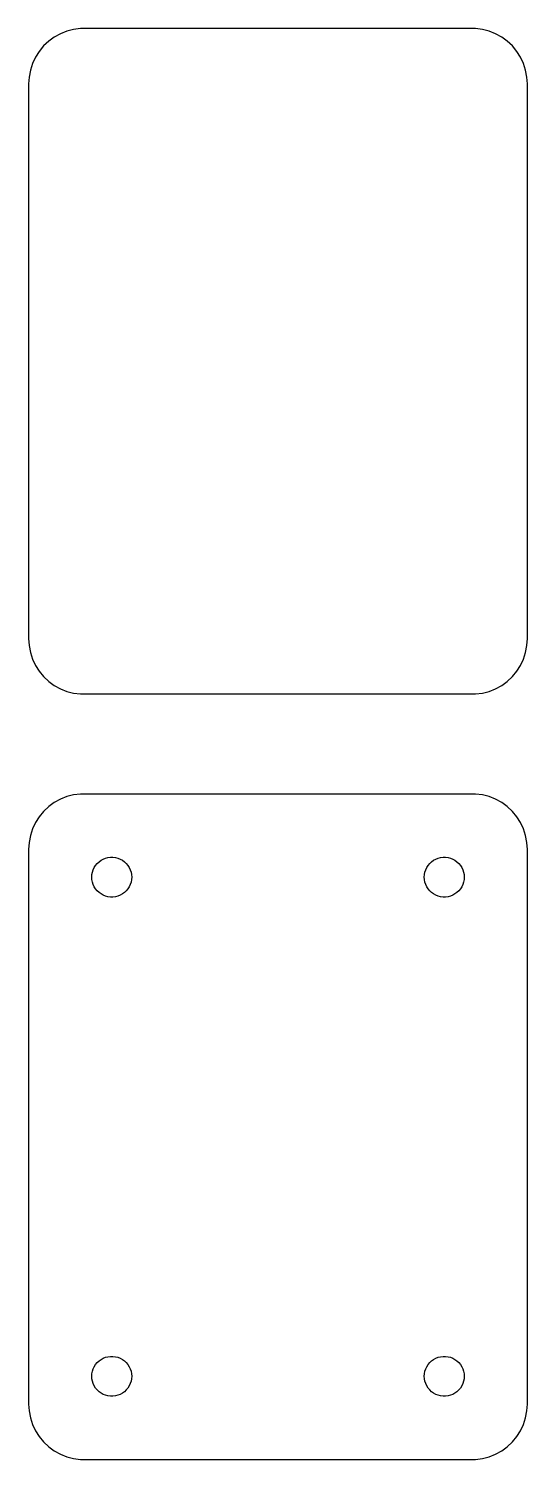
# Model space of a CAD drawing. Header units: metres. Extents: x -22 to 22, y 39 to 168.
import ezdxf

# ---------------------------------------------------------------- set-up
doc = ezdxf.new("R2010")
doc.units = ezdxf.units.M

msp = doc.modelspace()

# ---------------------------------------------------------------- linework, layer by layer
for p, q in [((-19.0451, 167.755), (-19.6289, 167.524)), ((-18.4369, 167.911), (-19.0451, 167.755)), ((-17.8139, 167.99), (-18.4369, 167.911)), ((17.8139, 167.99), (-17.8139, 167.99)), ((18.4369, 167.911), (17.8139, 167.99)), ((19.0451, 167.755), (18.4369, 167.911)), ((19.6289, 167.524), (19.0451, 167.755)), ((-21.1448, 166.423), (-21.5451, 165.939)), ((-20.6871, 166.853), (-21.1448, 166.423)), ((-20.1791, 167.222), (-20.6871, 166.853)), ((-19.6289, 167.524), (-20.1791, 167.222)), ((20.1791, 167.222), (19.6289, 167.524)), ((20.6871, 166.853), (20.1791, 167.222)), ((21.1448, 166.423), (20.6871, 166.853)), ((21.5451, 165.939), (21.1448, 166.423)), ((-21.8815, 165.409), (-22.1489, 164.841)), ((-21.5451, 165.939), (-21.8815, 165.409)), ((21.8815, 165.409), (21.5451, 165.939)), ((22.1489, 164.841), (21.8815, 165.409)), ((-22.3429, 164.243), (-22.4606, 163.627)), ((-22.1489, 164.841), (-22.3429, 164.243)), ((22.3429, 164.243), (22.1489, 164.841)), ((22.4606, 163.627), (22.3429, 164.243)), ((-22.4606, 163.627), (-22.5, 163)), ((-22.5, 163), (-22.5, 113)), ((22.5, 163), (22.4606, 163.627)), ((22.5, 113), (22.5, 163)), ((-22.5, 113), (-22.4606, 112.373)), ((-22.4606, 112.373), (-22.3429, 111.757)), ((22.3429, 111.757), (22.4606, 112.373)), ((22.4606, 112.373), (22.5, 113)), ((-22.3429, 111.757), (-22.1489, 111.159)), ((-22.1489, 111.159), (-21.8815, 110.591)), ((21.8815, 110.591), (22.1489, 111.159)), ((22.1489, 111.159), (22.3429, 111.757)), ((-21.8815, 110.591), (-21.5451, 110.061)), ((-21.5451, 110.061), (-21.1448, 109.577)), ((21.1448, 109.577), (21.5451, 110.061)), ((21.5451, 110.061), (21.8815, 110.591)), ((-21.1448, 109.577), (-20.6871, 109.147)), ((-20.6871, 109.147), (-20.1791, 108.778)), ((-20.1791, 108.778), (-19.6289, 108.476)), ((-19.6289, 108.476), (-19.0451, 108.245)), ((19.0451, 108.245), (19.6289, 108.476)), ((19.6289, 108.476), (20.1791, 108.778)), ((20.1791, 108.778), (20.6871, 109.147)), ((20.6871, 109.147), (21.1448, 109.577)), ((-19.0451, 108.245), (-18.4369, 108.089)), ((-18.4369, 108.089), (-17.8139, 108.01)), ((-17.8139, 108.01), (17.8139, 108.01)), ((17.8139, 108.01), (18.4369, 108.089)), ((18.4369, 108.089), (19.0451, 108.245)), ((-20.1791, 98.2216), (-20.6871, 97.8526)), ((-19.6289, 98.5241), (-20.1791, 98.2216)), ((-19.0451, 98.7553), (-19.6289, 98.5241)), ((-18.4369, 98.9114), (-19.0451, 98.7553)), ((-17.8139, 98.9901), (-18.4369, 98.9114)), ((17.8139, 98.9901), (-17.8139, 98.9901)), ((18.4369, 98.9114), (17.8139, 98.9901)), ((19.0451, 98.7553), (18.4369, 98.9114)), ((19.6289, 98.5241), (19.0451, 98.7553)), ((20.1791, 98.2216), (19.6289, 98.5241)), ((20.6871, 97.8526), (20.1791, 98.2216)), ((-21.5451, 96.9389), (-21.8815, 96.4088)), ((-21.1448, 97.4227), (-21.5451, 96.9389)), ((-20.6871, 97.8526), (-21.1448, 97.4227)), ((21.1448, 97.4227), (20.6871, 97.8526)), ((21.5451, 96.9389), (21.1448, 97.4227)), ((21.8815, 96.4088), (21.5451, 96.9389)), ((-22.1489, 95.8406), (-22.3429, 95.2434)), ((-21.8815, 96.4088), (-22.1489, 95.8406)), ((22.1489, 95.8406), (21.8815, 96.4088)), ((22.3429, 95.2434), (22.1489, 95.8406)), ((-22.4606, 94.6267), (-22.5, 94)), ((-22.3429, 95.2434), (-22.4606, 94.6267)), ((22.4606, 94.6267), (22.3429, 95.2434)), ((22.5, 94), (22.4606, 94.6267)), ((-22.5, 94), (-22.5, 44)), ((-16.3121, 92.7322), (-16.1474, 92.8869)), ((-16.1474, 92.8869), (-15.9645, 93.0198)), ((-15.9645, 93.0198), (-15.7664, 93.1287)), ((-15.7664, 93.1287), (-15.5562, 93.2119)), ((-15.5562, 93.2119), (-15.3373, 93.2681)), ((-15.3373, 93.2681), (-15.113, 93.2964)), ((-15.113, 93.2964), (-14.887, 93.2964)), ((-14.887, 93.2964), (-14.6627, 93.2681)), ((-14.6627, 93.2681), (-14.4438, 93.2119)), ((-14.4438, 93.2119), (-14.2336, 93.1287)), ((-14.2336, 93.1287), (-14.0355, 93.0198)), ((-14.0355, 93.0198), (-13.8526, 92.8869)), ((-13.8526, 92.8869), (-13.6879, 92.7322)), ((13.6879, 92.7322), (13.8526, 92.8869)), ((13.8526, 92.8869), (14.0355, 93.0198)), ((14.0355, 93.0198), (14.2336, 93.1287)), ((14.2336, 93.1287), (14.4438, 93.2119)), ((14.4438, 93.2119), (14.6627, 93.2681)), ((14.6627, 93.2681), (14.887, 93.2964)), ((14.887, 93.2964), (15.113, 93.2964)), ((15.113, 93.2964), (15.3373, 93.2681)), ((15.3373, 93.2681), (15.5562, 93.2119)), ((15.5562, 93.2119), (15.7664, 93.1287)), ((15.7664, 93.1287), (15.9645, 93.0198)), ((15.9645, 93.0198), (16.1474, 92.8869)), ((16.1474, 92.8869), (16.3121, 92.7322)), ((22.5, 44), (22.5, 94)), ((-16.8, 91.5), (-16.7858, 91.7256)), ((-16.7858, 91.7256), (-16.7434, 91.9476)), ((-16.7434, 91.9476), (-16.6736, 92.1626)), ((-16.6736, 92.1626), (-16.5773, 92.3672)), ((-16.5773, 92.3672), (-16.4562, 92.558)), ((-16.4562, 92.558), (-16.3121, 92.7322)), ((-13.6879, 92.7322), (-13.5438, 92.558)), ((-13.5438, 92.558), (-13.4226, 92.3672)), ((-13.4226, 92.3672), (-13.3264, 92.1626)), ((-13.3264, 92.1626), (-13.2565, 91.9476)), ((-13.2565, 91.9476), (-13.2142, 91.7256)), ((-13.2142, 91.7256), (-13.2, 91.5)), ((13.2, 91.5), (13.2142, 91.7256)), ((13.2142, 91.7256), (13.2565, 91.9476)), ((13.2565, 91.9476), (13.3264, 92.1626)), ((13.3264, 92.1626), (13.4226, 92.3672)), ((13.4226, 92.3672), (13.5438, 92.558)), ((13.5438, 92.558), (13.6879, 92.7322)), ((16.3121, 92.7322), (16.4562, 92.558)), ((16.4562, 92.558), (16.5773, 92.3672)), ((16.5773, 92.3672), (16.6736, 92.1626)), ((16.6736, 92.1626), (16.7434, 91.9476)), ((16.7434, 91.9476), (16.7858, 91.7256)), ((16.7858, 91.7256), (16.8, 91.5)), ((-16.7858, 91.2744), (-16.8, 91.5)), ((-16.7434, 91.0524), (-16.7858, 91.2744)), ((-16.6736, 90.8374), (-16.7434, 91.0524)), ((-16.5773, 90.6328), (-16.6736, 90.8374)), ((-16.4562, 90.442), (-16.5773, 90.6328)), ((-16.3121, 90.2678), (-16.4562, 90.442)), ((-13.5438, 90.442), (-13.6879, 90.2678)), ((-13.4226, 90.6328), (-13.5438, 90.442)), ((-13.3264, 90.8374), (-13.4226, 90.6328)), ((-13.2565, 91.0524), (-13.3264, 90.8374)), ((-13.2142, 91.2744), (-13.2565, 91.0524)), ((-13.2, 91.5), (-13.2142, 91.2744)), ((13.2142, 91.2744), (13.2, 91.5)), ((13.2565, 91.0524), (13.2142, 91.2744)), ((13.3264, 90.8374), (13.2565, 91.0524)), ((13.4226, 90.6328), (13.3264, 90.8374)), ((13.5438, 90.442), (13.4226, 90.6328)), ((13.6879, 90.2678), (13.5438, 90.442)), ((16.4562, 90.442), (16.3121, 90.2678)), ((16.5773, 90.6328), (16.4562, 90.442)), ((16.6736, 90.8374), (16.5773, 90.6328)), ((16.7434, 91.0524), (16.6736, 90.8374)), ((16.7858, 91.2744), (16.7434, 91.0524)), ((16.8, 91.5), (16.7858, 91.2744)), ((-16.1474, 90.1131), (-16.3121, 90.2678)), ((-15.9645, 89.9802), (-16.1474, 90.1131)), ((-15.7664, 89.8713), (-15.9645, 89.9802)), ((-15.5562, 89.7881), (-15.7664, 89.8713)), ((-15.3373, 89.7319), (-15.5562, 89.7881)), ((-15.113, 89.7036), (-15.3373, 89.7319)), ((-14.887, 89.7036), (-15.113, 89.7036)), ((-14.6627, 89.7319), (-14.887, 89.7036)), ((-14.4438, 89.7881), (-14.6627, 89.7319)), ((-14.2336, 89.8713), (-14.4438, 89.7881)), ((-14.0355, 89.9802), (-14.2336, 89.8713)), ((-13.8526, 90.1131), (-14.0355, 89.9802)), ((-13.6879, 90.2678), (-13.8526, 90.1131)), ((13.8526, 90.1131), (13.6879, 90.2678)), ((14.0355, 89.9802), (13.8526, 90.1131)), ((14.2336, 89.8713), (14.0355, 89.9802)), ((14.4438, 89.7881), (14.2336, 89.8713)), ((14.6627, 89.7319), (14.4438, 89.7881)), ((14.887, 89.7036), (14.6627, 89.7319)), ((15.113, 89.7036), (14.887, 89.7036)), ((15.3373, 89.7319), (15.113, 89.7036)), ((15.5562, 89.7881), (15.3373, 89.7319)), ((15.7664, 89.8713), (15.5562, 89.7881)), ((15.9645, 89.9802), (15.7664, 89.8713)), ((16.1474, 90.1131), (15.9645, 89.9802)), ((16.3121, 90.2678), (16.1474, 90.1131)), ((-16.4562, 47.558), (-16.3121, 47.7322)), ((-16.3121, 47.7322), (-16.1474, 47.8869)), ((-16.1474, 47.8869), (-15.9645, 48.0198)), ((-15.9645, 48.0198), (-15.7664, 48.1287)), ((-15.7664, 48.1287), (-15.5562, 48.2119)), ((-15.5562, 48.2119), (-15.3373, 48.2681)), ((-15.3373, 48.2681), (-15.113, 48.2964)), ((-15.113, 48.2964), (-14.887, 48.2964)), ((-14.887, 48.2964), (-14.6627, 48.2681)), ((-14.6627, 48.2681), (-14.4438, 48.2119)), ((-14.4438, 48.2119), (-14.2336, 48.1287)), ((-14.2336, 48.1287), (-14.0355, 48.0198)), ((-14.0355, 48.0198), (-13.8526, 47.8869)), ((-13.8526, 47.8869), (-13.6879, 47.7322)), ((-13.6879, 47.7322), (-13.5438, 47.558)), ((13.5438, 47.558), (13.6879, 47.7322)), ((13.6879, 47.7322), (13.8526, 47.8869)), ((13.8526, 47.8869), (14.0355, 48.0198)), ((14.0355, 48.0198), (14.2336, 48.1287)), ((14.2336, 48.1287), (14.4438, 48.2119)), ((14.4438, 48.2119), (14.6627, 48.2681)), ((14.6627, 48.2681), (14.887, 48.2964)), ((14.887, 48.2964), (15.113, 48.2964)), ((15.113, 48.2964), (15.3373, 48.2681)), ((15.3373, 48.2681), (15.5562, 48.2119)), ((15.5562, 48.2119), (15.7664, 48.1287)), ((15.7664, 48.1287), (15.9645, 48.0198)), ((15.9645, 48.0198), (16.1474, 47.8869)), ((16.1474, 47.8869), (16.3121, 47.7322)), ((16.3121, 47.7322), (16.4562, 47.558)), ((-16.8, 46.5), (-16.7858, 46.7256)), ((-16.7858, 46.2744), (-16.8, 46.5)), ((-16.7858, 46.7256), (-16.7434, 46.9476)), ((-16.7434, 46.9476), (-16.6736, 47.1626)), ((-16.6736, 47.1626), (-16.5773, 47.3672)), ((-16.5773, 47.3672), (-16.4562, 47.558)), ((-13.5438, 47.558), (-13.4226, 47.3672)), ((-13.4226, 47.3672), (-13.3264, 47.1626)), ((-13.3264, 47.1626), (-13.2565, 46.9476)), ((-13.2565, 46.9476), (-13.2142, 46.7256)), ((-13.2142, 46.7256), (-13.2, 46.5)), ((-13.2, 46.5), (-13.2142, 46.2744)), ((13.2, 46.5), (13.2142, 46.7256)), ((13.2142, 46.2744), (13.2, 46.5)), ((13.2142, 46.7256), (13.2565, 46.9476)), ((13.2565, 46.9476), (13.3264, 47.1626)), ((13.3264, 47.1626), (13.4226, 47.3672)), ((13.4226, 47.3672), (13.5438, 47.558)), ((16.4562, 47.558), (16.5773, 47.3672)), ((16.5773, 47.3672), (16.6736, 47.1626)), ((16.6736, 47.1626), (16.7434, 46.9476)), ((16.7434, 46.9476), (16.7858, 46.7256)), ((16.7858, 46.7256), (16.8, 46.5)), ((16.8, 46.5), (16.7858, 46.2744)), ((-16.7434, 46.0524), (-16.7858, 46.2744)), ((-16.6736, 45.8374), (-16.7434, 46.0524)), ((-16.5773, 45.6328), (-16.6736, 45.8374)), ((-16.4562, 45.442), (-16.5773, 45.6328)), ((-16.3121, 45.2678), (-16.4562, 45.442)), ((-16.1474, 45.1131), (-16.3121, 45.2678)), ((-13.6879, 45.2678), (-13.8526, 45.1131)), ((-13.5438, 45.442), (-13.6879, 45.2678)), ((-13.4226, 45.6328), (-13.5438, 45.442)), ((-13.3264, 45.8374), (-13.4226, 45.6328)), ((-13.2565, 46.0524), (-13.3264, 45.8374)), ((-13.2142, 46.2744), (-13.2565, 46.0524)), ((13.2565, 46.0524), (13.2142, 46.2744)), ((13.3264, 45.8374), (13.2565, 46.0524)), ((13.4226, 45.6328), (13.3264, 45.8374)), ((13.5438, 45.442), (13.4226, 45.6328)), ((13.6879, 45.2678), (13.5438, 45.442)), ((13.8526, 45.1131), (13.6879, 45.2678)), ((16.3121, 45.2678), (16.1474, 45.1131)), ((16.4562, 45.442), (16.3121, 45.2678)), ((16.5773, 45.6328), (16.4562, 45.442)), ((16.6736, 45.8374), (16.5773, 45.6328)), ((16.7434, 46.0524), (16.6736, 45.8374)), ((16.7858, 46.2744), (16.7434, 46.0524)), ((-22.5, 44), (-22.4606, 43.3733)), ((-15.9645, 44.9802), (-16.1474, 45.1131)), ((-15.7664, 44.8713), (-15.9645, 44.9802)), ((-15.5562, 44.7881), (-15.7664, 44.8713)), ((-15.3373, 44.7319), (-15.5562, 44.7881)), ((-15.113, 44.7036), (-15.3373, 44.7319)), ((-14.887, 44.7036), (-15.113, 44.7036)), ((-14.6627, 44.7319), (-14.887, 44.7036)), ((-14.4438, 44.7881), (-14.6627, 44.7319)), ((-14.2336, 44.8713), (-14.4438, 44.7881)), ((-14.0355, 44.9802), (-14.2336, 44.8713)), ((-13.8526, 45.1131), (-14.0355, 44.9802)), ((14.0355, 44.9802), (13.8526, 45.1131)), ((14.2336, 44.8713), (14.0355, 44.9802)), ((14.4438, 44.7881), (14.2336, 44.8713)), ((14.6627, 44.7319), (14.4438, 44.7881)), ((14.887, 44.7036), (14.6627, 44.7319)), ((15.113, 44.7036), (14.887, 44.7036)), ((15.3373, 44.7319), (15.113, 44.7036)), ((15.5562, 44.7881), (15.3373, 44.7319)), ((15.7664, 44.8713), (15.5562, 44.7881)), ((15.9645, 44.9802), (15.7664, 44.8713)), ((16.1474, 45.1131), (15.9645, 44.9802)), ((22.4606, 43.3733), (22.5, 44)), ((-22.4606, 43.3733), (-22.3429, 42.7566)), ((-22.3429, 42.7566), (-22.1489, 42.1594)), ((22.1489, 42.1594), (22.3429, 42.7566)), ((22.3429, 42.7566), (22.4606, 43.3733)), ((-22.1489, 42.1594), (-21.8815, 41.5912)), ((-21.8815, 41.5912), (-21.5451, 41.0611)), ((21.5451, 41.0611), (21.8815, 41.5912)), ((21.8815, 41.5912), (22.1489, 42.1594)), ((-21.5451, 41.0611), (-21.1448, 40.5773)), ((-21.1448, 40.5773), (-20.6871, 40.1474)), ((-20.6871, 40.1474), (-20.1791, 39.7784)), ((20.1791, 39.7784), (20.6871, 40.1474)), ((20.6871, 40.1474), (21.1448, 40.5773)), ((21.1448, 40.5773), (21.5451, 41.0611)), ((-20.1791, 39.7784), (-19.6289, 39.4759)), ((-19.6289, 39.4759), (-19.0451, 39.2447)), ((-19.0451, 39.2447), (-18.4369, 39.0886)), ((-18.4369, 39.0886), (-17.8139, 39.0099)), ((-17.8139, 39.0099), (17.8139, 39.0099)), ((17.8139, 39.0099), (18.4369, 39.0886)), ((18.4369, 39.0886), (19.0451, 39.2447)), ((19.0451, 39.2447), (19.6289, 39.4759)), ((19.6289, 39.4759), (20.1791, 39.7784))]:
    msp.add_line(p, q)

doc.saveas('drawing.dxf')
